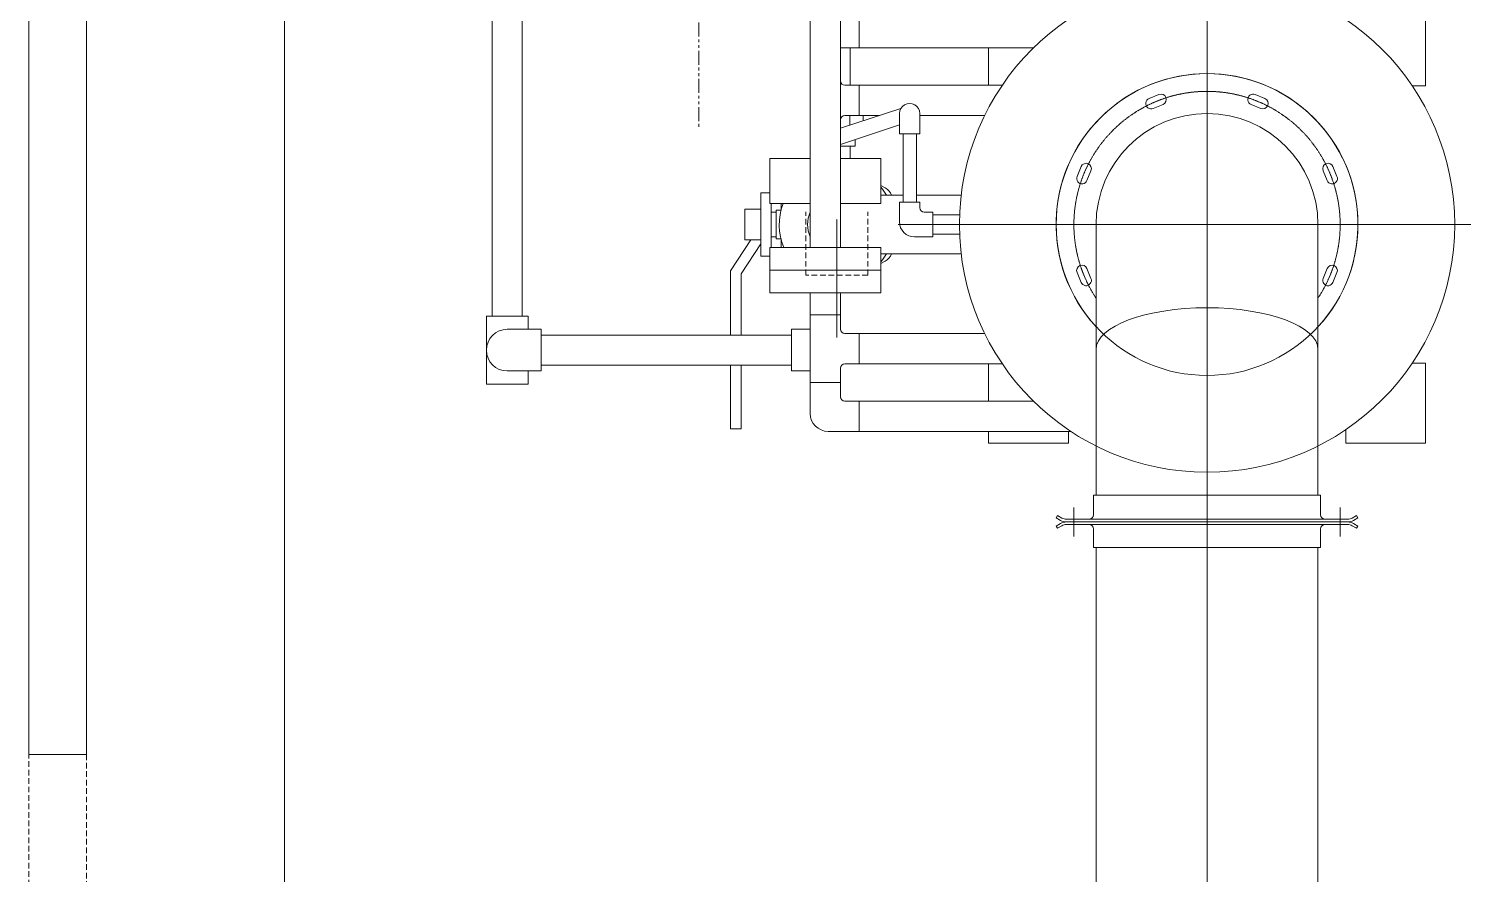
# Model space of a CAD drawing. Units: millimetres at full size. Extents: x -21196 to 21204, y -11807 to 11807.
# Drawn here: x -16503 to -14887, y -9312 to -8360 of the extents above; entities that cross this region are included whole.
import ezdxf

# ---------------------------------------------------------------- set-up
doc = ezdxf.new("R2010")
doc.units = ezdxf.units.MM
doc.header["$LTSCALE"] = 0.5
doc.header["$PDMODE"] = 32
doc.header["$PDSIZE"] = 0.25
for name, pattern in [('USER5', [2, 1.25, -0.25, 0.25, -0.25]), ('USER6', [63.5, 31.75, -6.35, 6.35, -6.35, 6.35, -6.35]), ('USER7', [38.099999, 12.7, -6.35, 12.7, -6.35])]:
    doc.linetypes.add(name, pattern=pattern)
for name, color, linetype, lineweight in [('0-1_0(機器配置図 260128.dwg)', 7, 'Continuous', 9), ('0-3_0-0(サニックス間仕切り.jww)(機器配置図 260128.dwg)', 7, 'Continuous', 9), ('0-A_AM_5(機器配置図 260128.dwg)', 6, 'Continuous', 15), ('0-B_PV(機器配置図 260128.dwg)', 7, 'Continuous', 18)]:
    doc.layers.add(name, color=color, linetype=linetype, lineweight=lineweight)

msp = doc.modelspace()

# ---------------------------------------------------------------- linework, layer by layer
at = {"layer": '0-1_0(機器配置図 260128.dwg)', "linetype": 'USER5', "lineweight": 5}
for p, q in [((-15175.7399, -8360.4108), (-15175.7399, -8915.4108)), ((-15395.7399, -8580.4108), (-14955.7399, -8580.4108)), ((-15325.74, -8931.8192), (-15325.74, -8899.0025)), ((-15025.7398, -8931.8192), (-15025.7398, -8899.0025))]:
    msp.add_line(p, q, dxfattribs=at)
at = {"layer": '0-1_0(機器配置図 260128.dwg)', "lineweight": 18}
for p, q in [((-15240.9807, -8438.5813), (-15229.8964, -8433.99)), ((-15121.5835, -8433.99), (-15110.4991, -8438.5813)), ((-15225.3042, -8445.0766), (-15236.3885, -8449.6678)), ((-15115.0913, -8449.6678), (-15126.1757, -8445.0766)), ((-15322.1608, -8526.2544), (-15317.5695, -8515.1701)), ((-15033.9103, -8515.1701), (-15029.3191, -8526.2544)), ((-15306.4829, -8519.7623), (-15311.0742, -8530.8466)), ((-15040.4056, -8530.8466), (-15044.9969, -8519.7623)), ((-15300.7399, -8885.4109), (-15300.7399, -8580.4108)), ((-15050.7399, -8885.4109), (-15050.7399, -8580.4108)), ((-15311.0742, -8629.9751), (-15306.4829, -8641.0594)), ((-15044.9969, -8641.0594), (-15040.4056, -8629.9751)), ((-15317.5695, -8645.6516), (-15322.1608, -8634.5673)), ((-15029.3191, -8634.5673), (-15033.9103, -8645.6516)), ((-15303.74, -8885.4109), (-15047.7398, -8885.4109)), ((-15303.74, -8885.4109), (-15303.74, -8907.4108)), ((-15047.7398, -8885.4109), (-15047.7398, -8907.4108)), ((-15340.7571, -8913.6697), (-15345.7402, -8910.7928)), ((-15345.74, -8910.7925), (-15344.2402, -8908.1948)), ((-15339.2571, -8911.0716), (-15344.2402, -8908.1947)), ((-15017.2229, -8912.4108), (-15334.2569, -8912.4108)), ((-15017.2229, -8915.4108), (-15334.2569, -8915.4108)), ((-15012.2227, -8911.0716), (-15007.2396, -8908.1947)), ((-15010.7227, -8913.6697), (-15005.7396, -8910.7928)), ((-15005.7399, -8910.7925), (-15007.2396, -8908.1948))]:
    msp.add_line(p, q, dxfattribs=at)
at = {"layer": '0-1_0(機器配置図 260128.dwg)', "linetype": 'USER5'}
for p, q in [((-15325.7401, -8928.624), (-15325.7401, -8902.1973)), ((-15325.74, -8931.8192), (-15325.74, -8899.0025)), ((-15025.7401, -8928.6242), (-15025.7401, -8902.1975)), ((-15025.7398, -8931.8192), (-15025.7398, -8899.0025)), ((-15175.7399, -9934.8451), (-15175.7399, -8918.4108))]:
    msp.add_line(p, q, dxfattribs=at)
at = {"layer": '0-1_0(機器配置図 260128.dwg)'}
for p, q in [((-15345.7406, -8920.0285), (-15340.7573, -8917.1514)), ((-15345.7397, -8920.0293), (-15344.2402, -8922.6264)), ((-15344.2406, -8922.6266), (-15339.2573, -8919.7495)), ((-15017.2229, -8915.4108), (-15334.2569, -8915.4108)), ((-15017.2232, -8915.4108), (-15334.2566, -8915.4108)), ((-15017.2232, -8918.4108), (-15334.2566, -8918.4108)), ((-15007.2403, -8922.6279), (-15012.2235, -8919.7509)), ((-15005.7403, -8920.0298), (-15010.7235, -8917.1528)), ((-15005.7383, -8920.0307), (-15007.2384, -8922.629)), ((-15303.7401, -8923.4108), (-15303.7401, -8944.414)), ((-15047.7401, -8923.4108), (-15047.7401, -8944.414)), ((-15303.7399, -8944.4138), (-15047.7399, -8944.4138)), ((-15300.7399, -9904.8451), (-15300.7399, -8944.4138)), ((-15050.7399, -9904.8451), (-15050.7399, -8944.4138))]:
    msp.add_line(p, q, dxfattribs=at)
at = {"layer": '0-1_0(機器配置図 260128.dwg)', "lineweight": 18}
for centre, radius, start, end in [((-15175.7399, -8580.4108), 170, 317.33207, 222.66793), ((-15227.6003, -8439.5333), 6, 292.5, 112.5), ((-15123.8796, -8439.5333), 6, 67.5, 247.5), ((-15238.6846, -8444.1246), 6, 112.5, 292.5), ((-15112.7952, -8444.1246), 6, 247.5, 67.5), ((-15175.7399, -8580.4108), 125, 0, 180), ((-15312.0262, -8517.4662), 6, 337.5, 157.5), ((-15039.4536, -8517.4662), 6, 22.5, 202.5), ((-15316.6175, -8528.5505), 6, 157.5, 337.5), ((-15034.8623, -8528.5505), 6, 202.5, 22.5), ((-15316.6175, -8632.2712), 6, 22.5, 202.5), ((-15034.8623, -8632.2712), 6, 337.5, 157.5), ((-15312.0262, -8643.3555), 6, 202.5, 22.5), ((-15039.4536, -8643.3555), 6, 157.5, 337.5), ((-15334.2569, -8902.4109), 13, 240.00004, 269.99998), ((-15334.2569, -8902.4109), 10, 240.00004, 269.99998), ((-15308.74, -8907.4108), 5, 270, 0), ((-15042.7398, -8907.4108), 5, 180, 270), ((-15017.2229, -8902.4109), 10, 270.00002, 299.99996), ((-15017.2229, -8902.4109), 13, 270.00002, 299.99996)]:
    msp.add_arc(centre, radius, start, end, dxfattribs=at)
at = {"layer": '0-1_0(機器配置図 260128.dwg)', "linetype": 'USER5', "lineweight": 5}
msp.add_arc((-15175.7399, -8580.4108), 150, 326.44269, 213.55731, dxfattribs=at)
at = {"layer": '0-1_0(機器配置図 260128.dwg)'}
for centre, radius, start, end in [((-15334.2565, -8928.4112), 13, 89.99998, 119.99987), ((-15334.2565, -8928.4112), 10, 89.99998, 119.99987), ((-15308.7401, -8923.4108), 5, 0, 90), ((-15042.7401, -8923.4108), 5, 90, 180), ((-15017.2231, -8928.4112), 13, 60.00004, 89.99993), ((-15017.2231, -8928.4112), 10, 60.00004, 89.99993)]:
    msp.add_arc(centre, radius, start, end, dxfattribs=at)
at = {"layer": '0-1_0(機器配置図 260128.dwg)', "lineweight": 18}
msp.add_ellipse((-15175.7399, -8721.0358), major_axis=(-125, 0), ratio=0.375, start_param=3.141592654, end_param=6.283185307, dxfattribs=at)
at = {"layer": '0-1_0(機器配置図 260128.dwg)'}
msp.add_point((-15175.74, -8915.4108), dxfattribs=at)
at = {"layer": '0-3_0-0(サニックス間仕切り.jww)(機器配置図 260128.dwg)', "lineweight": 18}
for p, q in [((-16503.2815, -9177.2956), (-16503.2815, -5944.7956)), ((-16438.2815, -6009.7956), (-16438.2815, -9177.2956)), ((-16503.2815, -9177.2956), (-16438.2815, -9177.2956))]:
    msp.add_line(p, q, dxfattribs=at)
at = {"layer": '0-3_0-0(サニックス間仕切り.jww)(機器配置図 260128.dwg)', "linetype": 'USER7', "lineweight": 18}
for p, q in [((-16503.2815, -10477.2956), (-16503.2815, -9177.2956)), ((-16438.2815, -9177.2956), (-16438.2815, -10477.2956))]:
    msp.add_line(p, q, dxfattribs=at)
at = {"layer": '0-A_AM_5(機器配置図 260128.dwg)'}
msp.add_line((-16215.2138, -6943.6113), (-16215.2138, -9475.9956), dxfattribs=at)
at = {"layer": '0-B_PV(機器配置図 260128.dwg)', "linetype": 'USER6'}
msp.add_line((-15748.2401, -6638.3629), (-15748.2401, -8470.8023), dxfattribs=at)
at = {"layer": '0-B_PV(機器配置図 260128.dwg)', "linetype": 'USER5'}
for p, q in [((-15175.7399, -8980.9304), (-15175.7399, -6659.8951)), ((-15592.7399, -8700.4565), (-15592.7399, -8574.3566)), ((-15523.566, -8580.4108), (-14784.8058, -8580.4108)), ((-15592.7397, -8599.9102), (-15592.7397, -8707.7828))]:
    msp.add_line(p, q, dxfattribs=at)
at = {"layer": '0-B_PV(機器配置図 260128.dwg)'}
for p, q in [((-15981.1402, -8683.7108), (-15981.1402, -8332.3108)), ((-15947.1401, -8683.7108), (-15947.1401, -8332.3108)), ((-15622.74, -8606.3109), (-15622.74, -8326.7108)), ((-15588.74, -8606.3109), (-15588.74, -8326.7108)), ((-15567.6397, -8381.4108), (-15567.6397, -8347.4109)), ((-15371.2904, -8381.4108), (-15588.74, -8381.4108)), ((-15577.7401, -8423.6108), (-15577.7401, -8381.4108)), ((-15421.9906, -8381.4108), (-15421.9906, -8423.6108)), ((-15406.5095, -8423.6108), (-15583.7399, -8423.6108)), ((-15567.6397, -8457.6109), (-15567.6397, -8423.6108)), ((-14929.4892, -8424.1603), (-14944.5976, -8424.1603)), ((-15520.6436, -8449.566), (-15588.7401, -8472.002)), ((-15522.24, -8468.3068), (-15588.7401, -8490.2168)), ((-15545.0593, -8457.6109), (-15583.7399, -8457.6109)), ((-15577.9899, -8468.4606), (-15577.9899, -8457.6109)), ((-15563.2399, -8463.6008), (-15563.2399, -8457.6109)), ((-15563.2399, -8463.6009), (-15563.2399, -8457.6109)), ((-15522.24, -8478.4108), (-15522.24, -8455.4108)), ((-15499.2402, -8478.4108), (-15499.2402, -8455.4108)), ((-15426.2618, -8457.6109), (-15499.2402, -8457.6109)), ((-15572.24, -8491.9951), (-15572.24, -8484.7809)), ((-15499.2402, -8478.4108), (-15522.24, -8478.4108)), ((-15518.24, -8555.4108), (-15518.24, -8478.4108)), ((-15503.2402, -8555.4108), (-15503.2402, -8478.4108)), ((-15572.24, -8491.9951), (-15588.74, -8491.9951)), ((-15577.7401, -8505.9951), (-15577.7401, -8491.9951)), ((-15622.74, -8505.9109), (-15668.24, -8505.9109)), ((-15668.24, -8556.9108), (-15668.24, -8505.9109)), ((-15543.24, -8505.9109), (-15588.74, -8505.9109)), ((-15543.24, -8556.9108), (-15543.24, -8505.9109)), ((-15668.24, -8544.792), (-15678.5017, -8544.792)), ((-15678.5017, -8616.0297), (-15678.5017, -8544.792)), ((-15538.4473, -8539.0822), (-15543.24, -8536.3151)), ((-15543.24, -8547.4109), (-15518.24, -8547.4109)), ((-15503.2402, -8547.4109), (-15452.7815, -8547.4109)), ((-15678.5017, -8563.1201), (-15696.484, -8563.1201)), ((-15622.74, -8556.9108), (-15668.24, -8556.9108)), ((-15666.7438, -8606.3109), (-15666.7438, -8556.9108)), ((-15655.675, -8564.1576), (-15661.2109, -8564.1576)), ((-15655.6781, -8564.1693), (-15655.6781, -8556.9108)), ((-15543.24, -8556.9108), (-15588.74, -8556.9108)), ((-15522.24, -8577.4109), (-15522.24, -8555.4108)), ((-15499.2402, -8555.4108), (-15522.24, -8555.4108)), ((-15499.2402, -8561.4108), (-15499.2402, -8555.4108)), ((-15661.2109, -8566.5783), (-15666.7438, -8566.5783)), ((-15484.74, -8566.4109), (-15494.2401, -8566.4109)), ((-15484.74, -8594.4108), (-15484.74, -8566.4109)), ((-15454.5289, -8569.5608), (-15484.74, -8569.5608)), ((-15689.8864, -8597.7019), (-15712.7399, -8632.4111)), ((-15661.2109, -8594.2434), (-15666.7438, -8594.2434)), ((-15655.6781, -8606.3109), (-15655.6781, -8596.6641)), ((-15484.74, -8594.4108), (-15505.2399, -8594.4108)), ((-15454.5289, -8591.2608), (-15484.74, -8591.2608)), ((-15678.5017, -8602.2322), (-15700.7399, -8636.0069)), ((-15668.24, -8657.3108), (-15668.24, -8606.3109)), ((-15543.24, -8613.4108), (-15452.7815, -8613.4108)), ((-15668.24, -8616.0297), (-15678.5017, -8616.0297)), ((-15543.2399, -8624.5069), (-15538.4469, -8621.7396)), ((-15712.7399, -8704.9108), (-15712.7399, -8632.4111)), ((-15700.7399, -8704.9108), (-15700.7399, -8636.0069)), ((-15543.24, -8631.8109), (-15668.24, -8631.8109)), ((-15543.24, -8657.3108), (-15668.24, -8657.3108)), ((-15622.74, -8793.4109), (-15622.74, -8657.3108)), ((-15588.74, -8698.2108), (-15588.74, -8657.3108)), ((-15987.64, -8760.1109), (-15987.64, -8683.7108)), ((-15940.6399, -8683.7108), (-15987.64, -8683.7108)), ((-15940.6399, -8698.4108), (-15940.6399, -8683.7108)), ((-15588.74, -8682.1109), (-15622.74, -8682.1109)), ((-15925.94, -8698.4108), (-15964.1397, -8698.4108)), ((-15925.94, -8745.4109), (-15925.94, -8698.4108)), ((-15643.9397, -8704.9108), (-15925.94, -8704.9108)), ((-15622.74, -8698.4108), (-15643.9397, -8698.4108)), ((-15643.9397, -8745.4109), (-15643.9397, -8698.4108)), ((-15426.2618, -8703.2109), (-15583.7399, -8703.2109)), ((-15567.6397, -8737.2108), (-15567.6397, -8703.2109)), ((-15643.9397, -8738.9109), (-15925.94, -8738.9109)), ((-15712.7399, -8810.4108), (-15712.7399, -8738.9109)), ((-15700.7399, -8810.4108), (-15700.7399, -8738.9109)), ((-15588.74, -8774.4108), (-15588.74, -8742.2109)), ((-15406.5099, -8737.2108), (-15583.7399, -8737.2108)), ((-15421.9906, -8737.2108), (-15421.9906, -8779.4108)), ((-14944.5976, -8736.6614), (-14929.4892, -8736.6614)), ((-14929.4892, -8826.6614), (-14929.4892, -8736.6614)), ((-15940.6399, -8760.1109), (-15987.64, -8760.1109)), ((-15925.94, -8745.4109), (-15964.1397, -8745.4109)), ((-15940.6399, -8760.1109), (-15940.6399, -8745.4109)), ((-15622.74, -8745.4109), (-15643.9397, -8745.4109)), ((-15588.74, -8758.3108), (-15622.74, -8758.3108)), ((-15371.2904, -8779.4108), (-15583.7399, -8779.4108)), ((-15567.6397, -8813.4108), (-15567.6397, -8779.4108)), ((-15700.7399, -8810.4108), (-15712.7399, -8810.4108)), ((-15329.2067, -8813.4108), (-15602.7401, -8813.4108)), ((-15421.9906, -8813.4108), (-15421.9906, -8826.6614)), ((-15331.9903, -8813.4108), (-15331.9903, -8826.6614)), ((-15019.4895, -8826.6614), (-15019.4895, -8811.5532)), ((-15421.9906, -8826.6614), (-15331.9903, -8826.6614)), ((-15019.4895, -8826.6614), (-14929.4892, -8826.6614))]:
    msp.add_line(p, q, dxfattribs=at)
at = {"layer": '0-B_PV(機器配置図 260128.dwg)', "linetype": 'USER7'}
for p, q in [((-15627.7397, -8637.4108), (-15627.7397, -8566.1991)), ((-15557.7398, -8637.4108), (-15557.7398, -8566.1991)), ((-15557.7398, -8637.4108), (-15627.7397, -8637.4108))]:
    msp.add_line(p, q, dxfattribs=at)
at = {"layer": '0-B_PV(機器配置図 260128.dwg)'}
for points in [[(-14929.4892, -8424.1603), (-14929.4892, -8334.1603), (-15019.4895, -8334.1603)], [(-15678.5022, -8561.0107), (-15678.5022, -8554.4402), (-15678.5022, -8547.8698)], [(-15678.5017, -8597.7015), (-15696.484, -8597.7015), (-15696.484, -8563.1201)], [(-15655.675, -8596.6641), (-15661.2109, -8596.6641), (-15661.2109, -8564.1576)], [(-15678.5022, -8612.8828), (-15678.5022, -8606.3123), (-15678.5022, -8599.7419)], [(-15543.24, -8657.3108), (-15543.24, -8606.3109), (-15668.24, -8606.3109)]]:
    msp.add_lwpolyline(points, dxfattribs=at)
for radius in [279, 170]:
    msp.add_circle((-15175.7399, -8580.4108), radius, dxfattribs=at)
for centre, radius, start, end in [((-15583.7399, -8418.6108), 5, 180, 269.99998), ((-15510.7396, -8455.4108), 11.5, 359.99996, 179.99998), ((-15583.7399, -8462.6108), 5, 90.00002, 180), ((-15592.7399, -8580.4108), 65, 30.51027, 40.40017), ((-15547.0922, -8554.0563), 17.291, 22.6025, 59.99986), ((-15592.7399, -8580.4108), 65, 158.80526, 203.48206), ((-15494.2401, -8561.4108), 5, 180, 269.99998), ((-15592.7399, -8580.4108), 33, 155.3813, 204.6187), ((-15505.2399, -8577.4109), 17, 180, 269.99998), ((-15592.7399, -8580.4108), 65, 319.59983, 329.48973), ((-15547.0922, -8606.7654), 17.291, 300.00008, 337.39761), ((-15964.1397, -8721.9109), 23.5, 90.00002, 269.99998), ((-15583.7399, -8698.2108), 5, 180, 269.99998), ((-15583.7399, -8742.2109), 5, 90.00002, 180), ((-15583.7399, -8774.4108), 5, 180, 269.99998), ((-15602.7401, -8793.4109), 20, 180, 269.99998)]:
    msp.add_arc(centre, radius, start, end, dxfattribs=at)

doc.saveas('drawing.dxf')
